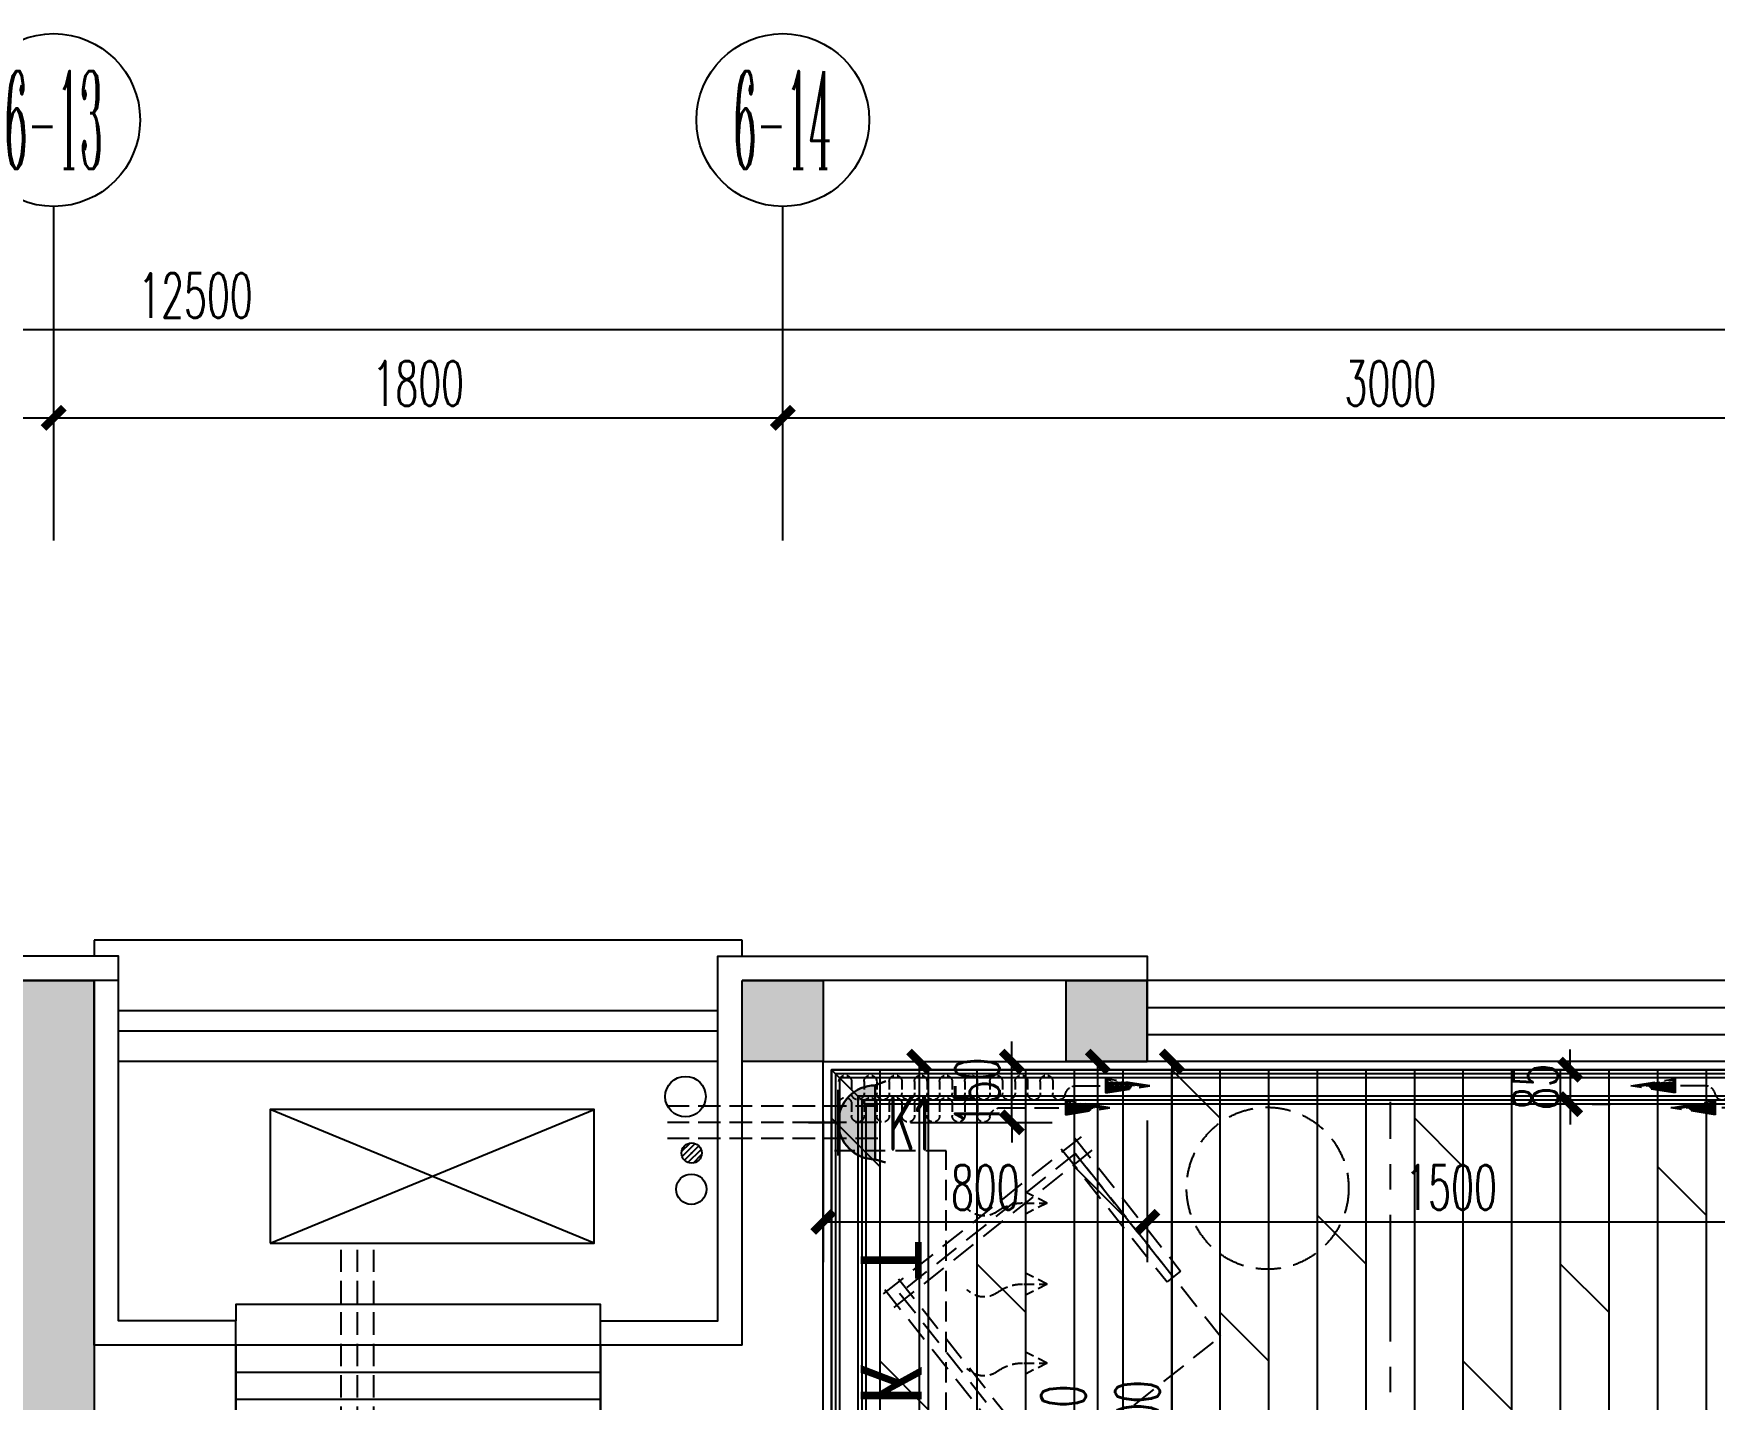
# Model space of a CAD drawing. Extents: x 184967 to 628822, y -100826 to 121332.
# Drawn here: x 206118 to 210267, y -16850 to -13478 of the extents above; entities that cross this region are included whole.
import ezdxf
from ezdxf.enums import TextEntityAlignment as Align

# ---------------------------------------------------------------- set-up
doc = ezdxf.new("R2010")
doc.units = 0
doc.header["$MEASUREMENT"] = 0
for name, pattern in [('CENTER-1', [10, 6.25, -1.25, 1.25, -1.25]), ('DASH', [0.35, 0.25, -0.1]), ('DASHED2', [0.375, 0.25, -0.125]), ('HIDDEN', [0.375, 0.25, -0.125])]:
    doc.linetypes.add(name, pattern=pattern)
for name, color, linetype in [('0-地面', 251, 'Continuous'), ('0-天花尺寸', 2, 'Continuous'), ('0-天花造型', 55, 'Continuous'), ('0-完成面', 47, 'Continuous'), ('0-标注', 83, 'Continuous'), ('20180314', 3, 'Continuous'), ('AXIS_TEXT', 7, 'Continuous'), ('KTIAO', 250, 'Continuous'), ('P10-活动家具', 55, 'DASH'), ('PUB_DIM', 3, 'Continuous'), ('PUB_HATCH', 7, 'Continuous'), ('T01-窗帘', 250, 'Continuous'), ('WALL', 145, 'Continuous'), ('WINDOW', 141, 'Continuous'), ('保温线', 235, 'Continuous'), ('定位标注', 2, 'Continuous'), ('家俱', 64, 'Continuous'), ('栏杆', 4, 'Continuous'), ('看线', 67, 'Continuous'), ('空调', 8, 'Continuous'), ('雨水管', 154, 'Continuous')]:
    doc.layers.add(name, color=color, linetype=linetype)
doc.layers.add('E-插座', color=60, linetype='Continuous', lineweight=30)
doc.styles.add('_TCH_AXIS', font='COMPLEX', dxfattribs={"bigfont": 'GBCBIG'})
doc.styles.add('COMPLEX', font='COMPLEX')
doc.styles.add('simplex.shx', font='archquik.shx', dxfattribs={"width": 0.7, "bigfont": '@extfont2.shx'})
doc.styles.add('尺寸标注', font='txt.shx', dxfattribs={"width": 0.6, "height": 110})
doc.styles.add('文字标注', font='')
doc.styles.get('文字标注').set_extended_font_data('SimSun')
doc.dimstyles.new('1-50', dxfattribs={"dimscale": 50, "dimtxt": 110, "dimasz": 1, "dimexe": 2, "dimexo": 2, "dimgap": 0.6, "dimtad": 1, "dimdec": 0, "dimrnd": 5, "dimtxsty": '尺寸标注', "dimblk": 'ARCHTICK', "dimcen": 2.5, "dimclrd": 251, "dimclre": 251, "dimclrt": 50, "dimadec": 0, "dimazin": 0, "dimtfac": 1, "dimtdec": 0, "dimtix": 1, "dimtmove": 2, "dimatfit": 3, "dimldrblk": 'DOT', "dimfxl": 0, "dimarcsym": 0})

# ---------------------------------------------------------------- blocks, each defined once
blk = doc.blocks.new('A$C2B9C41D5')
at = {"color": 250, "linetype": 'DASH', "lineweight": -2, "ltscale": 100}
for p, q in [((24.3, 787.5), (61.2, 787)), ((24.8, 826.3), (61.8, 825.8)), ((93, 786.4), (130, 785.9)), ((93.6, 825.2), (130.5, 824.7)), ((23.8, 748.6), (60.7, 748.2)), ((92.5, 747.6), (129.4, 747.1)), ((23.3, 709.8), (60.2, 709.3)), ((92, 708.8), (128.9, 708.3)), ((22.3, 632.2), (59.2, 631.7)), ((22.8, 671), (59.7, 670.5)), ((91, 631.1), (127.9, 630.6)), ((91.5, 669.9), (128.4, 669.5)), ((21.7, 593.4), (58.7, 592.9)), ((90.5, 592.3), (127.4, 591.8)), ((21.2, 554.6), (58.1, 554.1)), ((89.9, 553.5), (126.9, 553)), ((20.2, 477), (57.1, 476.5)), ((20.7, 515.8), (57.6, 515.3)), ((88.9, 475.9), (125.8, 475.4)), ((89.4, 514.7), (126.4, 514.2)), ((19.7, 438.2), (56.6, 437.7)), ((88.4, 437.1), (125.3, 436.6)), ((19.2, 399.4), (56.1, 398.9)), ((18.1, 321.8), (55.1, 321.3)), ((18.6, 360.6), (55.6, 360.1)), ((17.6, 282.9), (54.5, 282.5)), ((17.1, 244.1), (54, 243.6)), ((16.6, 205.3), (53.5, 204.8))]:
    blk.add_line(p, q, dxfattribs=at)
at = {"color": 250, "linetype": 'DASH', "lineweight": -2, "ltscale": 300}
for p, q in [((99.5, 365.1), (95, 27.8)), ((29, 133.6), (27.5, 21.8))]:
    blk.add_line(p, q, dxfattribs=at)
for points in [[(118.6, 164.6), (95, 27.8), (75, 165.2)], [(115.6, 162.1), (95.2, 43.8), (77.9, 162.6)], [(112.7, 159.7), (95.4, 59.7), (80.8, 160.1)], [(109.7, 157.2), (95.6, 75.6), (83.7, 157.5)], [(106.8, 154.7), (95.8, 91.5), (86.6, 155)], [(103.8, 152.3), (96.1, 107.4), (89.5, 152.5)], [(100.8, 149.8), (96.3, 123.4), (92.4, 149.9)], [(97.9, 147.4), (96.5, 139.3), (95.3, 147.4)], [(49.5, 41.9), (25.9, -94.8), (6, 42.5)], [(46.6, 39.5), (26.1, -78.9), (8.9, 40)], [(43.6, 37), (26.3, -63), (11.7, 37.4)], [(40.6, 34.6), (26.6, -47), (14.6, 34.9)], [(37.7, 32.1), (26.8, -31.1), (17.5, 32.4)], [(34.7, 29.6), (27, -15.2), (20.4, 29.8)], [(31.8, 27.2), (27.2, 0.7), (23.3, 27.3)], [(28.8, 24.7), (27.4, 16.6), (26.2, 24.8)]]:
    blk.add_lwpolyline(points, close=True, dxfattribs=at)
at = {"color": 250, "linetype": 'DASH', "lineweight": -2, "ltscale": 100}
for centre, radius, start, end in [((25.1, 845.7), 19.4, 89.2386, 269.2386), ((93.8, 844.6), 19.4, 89.2386, 269.2386), ((24.1, 768.1), 19.4, 89.2386, 269.2386), ((61.5, 806.4), 19.4, 269.2386, 89.2386), ((92.8, 767), 19.4, 89.2386, 269.2386), ((130.2, 805.3), 19.4, 269.2386, 89.2386), ((60.5, 728.8), 19.4, 269.2386, 89.2386), ((129.2, 727.7), 19.4, 269.2386, 89.2386), ((23, 690.4), 19.4, 89.2386, 269.2386), ((91.7, 689.3), 19.4, 89.2386, 269.2386), ((22, 612.8), 19.4, 89.2386, 269.2386), ((59.4, 651.1), 19.4, 269.2386, 89.2386), ((90.7, 611.7), 19.4, 89.2386, 269.2386), ((128.2, 650), 19.4, 269.2386, 89.2386), ((58.4, 573.5), 19.4, 269.2386, 89.2386), ((127.1, 572.4), 19.4, 269.2386, 89.2386), ((21, 535.2), 19.4, 89.2386, 269.2386), ((89.7, 534.1), 19.4, 89.2386, 269.2386), ((19.9, 457.6), 19.4, 89.2386, 269.2386), ((57.4, 495.9), 19.4, 269.2386, 89.2386), ((88.7, 456.5), 19.4, 89.2386, 269.2386), ((126.1, 494.8), 19.4, 269.2386, 89.2386), ((56.3, 418.3), 19.4, 269.2386, 89.2386), ((125.1, 417.2), 19.4, 278.8334, 89.2386), ((18.9, 380), 19.4, 89.2386, 269.2386), ((133.2, 364.7), 33.8, 98.8334, 179.2386), ((17.9, 302.3), 19.4, 89.2386, 269.2386), ((55.3, 340.7), 19.4, 269.2386, 89.2386), ((54.3, 263), 19.4, 269.2386, 89.2386), ((16.8, 224.7), 19.4, 89.2386, 269.2386), ((62.7, 133.1), 33.8, 100.2481, 179.2386), ((53.2, 185.4), 19.4, 280.2481, 89.2386)]:
    blk.add_arc(centre, radius, start, end, dxfattribs=at)
blk = doc.blocks.new('klj2')
at = {"linetype": 'HIDDEN', "ltscale": 100}
for p, q in [((144669, -224399.7), (144641.8, -224453.5)), ((144669, -224399.7), (144696.1, -224453.5)), ((144669, -224457.1), (144669, -224399.7)), ((144869.3, -224399.7), (144842.1, -224453.5)), ((144869.3, -224457.1), (144869.3, -224399.7)), ((144869.3, -224399.7), (144896.4, -224453.5)), ((145064.2, -224399.7), (145037, -224453.5)), ((145064.2, -224457.1), (145064.2, -224399.7)), ((145064.2, -224399.7), (145091.4, -224453.5)), ((145264.4, -224399.7), (145237.3, -224453.5)), ((145264.4, -224457.1), (145264.4, -224399.7)), ((145264.4, -224399.7), (145291.6, -224453.5))]:
    blk.add_line(p, q, dxfattribs=at)
at = {"linetype": 'DASHED2', "ltscale": 200}
blk.add_lwpolyline([(144521.7, -224649.3), (145393.7, -224649.3), (145393.7, -224932.3), (144521.7, -224932.3)], close=True, dxfattribs=at)
at = {"linetype": 'HIDDEN', "ltscale": 100}
for centre, radius, start, end in [((144569.8, -224461.7), 99.3, 324.4056, 2.6653), ((144770.1, -224461.7), 99.3, 324.4056, 2.6653), ((144965, -224461.7), 99.3, 324.4056, 2.6653), ((145165.3, -224461.7), 99.3, 324.4056, 2.6653), ((144694.2, -224555.8), 56.8, 140.2307, 227.1069), ((144894.5, -224555.8), 56.8, 140.2307, 227.1069), ((145089.4, -224555.8), 56.8, 140.2307, 227.1069), ((145289.7, -224555.8), 56.8, 140.2307, 227.1069)]:
    blk.add_arc(centre, radius, start, end, dxfattribs=at)
at = {"ltscale": 200, "insert": (145174, -224859.7), "char_height": 150, "attachment_point": 9, "style": '文字标注'}
blk.add_mtext('K  T', dxfattribs=at)
blk = doc.blocks.new('*U35')
at = {"color": 251, "linetype": 'DASH', "ltscale": 222}
blk.add_wipeout([(314457.6, -12724.7), (314457.6, -12434.7), (314377.6, -12434.7), (314377.6, -12724.7)], dxfattribs=at).dxf.layer = '空调'
at = {"layer": '空调', "color": 251, "linetype": 'DASH', "ltscale": 222}
for p, q in [((314377.6, -12839.7), (314377.6, -12319.7)), ((314457.6, -12839.7), (314457.6, -12319.7))]:
    blk.add_line(p, q, dxfattribs=at)
at = {"layer": '空调', "color": 250, "linetype": 'DASH', "ltscale": 222}
blk.add_line((314417.6, -12839.7), (314417.6, -12319.7), dxfattribs=at)
blk = doc.blocks.new('*U223')
at = {"layer": '0-天花造型', "color": 250, "linetype": 'ByBlock'}
for p, q in [((564977.2, -27962.6), (565062.2, -28047.6)), ((567737.2, -27962.6), (567652.2, -28047.6)), ((564977.2, -31922.6), (565062.2, -31837.6)), ((567737.2, -31922.6), (567652.2, -31837.6))]:
    blk.add_line(p, q, dxfattribs=at)
at = {"layer": '0-天花造型', "linetype": 'ByBlock'}
for points in [[(564977.2, -31922.6), (567737.2, -31922.6), (567737.2, -27962.6), (564977.2, -27962.6)], [(565062.2, -31837.6), (567652.2, -31837.6), (567652.2, -28047.6), (565062.2, -28047.6)]]:
    blk.add_lwpolyline(points, close=True, dxfattribs=at)
at = {"layer": '0-天花造型', "color": 250, "linetype": 'ByBlock'}
for points in [[(564987.2, -31912.6), (567727.2, -31912.6), (567727.2, -27972.6), (564987.2, -27972.6)], [(564997.2, -31902.6), (567717.2, -31902.6), (567717.2, -27982.6), (564997.2, -27982.6)], [(565042.2, -31857.6), (567672.2, -31857.6), (567672.2, -28027.6), (565042.2, -28027.6)], [(565052.2, -31847.6), (567662.2, -31847.6), (567662.2, -28037.6), (565052.2, -28037.6)]]:
    blk.add_lwpolyline(points, close=True, dxfattribs=at)
blk = doc.blocks.new('cc')
at = {"layer": 'E-插座'}
h = blk.add_hatch(color=60, dxfattribs=at)
edge = h.paths.add_edge_path()
edge.add_ellipse((454822.8, -194762.9), major_axis=(51.7, 51.7), ratio=1, start_angle=45.0973, end_angle=224.9032, ccw=False)
edge.add_line((454822.6, -194689.8), (454822.6, -194836.1))
at = {"layer": 'E-插座', "color": 60}
for p, q in [((454749.4, -194697.3), (454749.4, -194827.5)), ((454822.6, -194836.1), (454822.6, -194689.8)), ((454822.6, -194689.8), (454823.5, -194689.8)), ((454823.5, -194689.8), (454842.9, -194683.7)), ((454749.6, -194762.9), (454690.6, -194762.9)), ((454823.3, -194836.1), (454843.4, -194844.3))]:
    blk.add_line(p, q, dxfattribs=at)
at = {"layer": 'E-插座', "color": 60, "extrusion": (0, 0, -1)}
blk.add_ellipse((454822.8, -194762.9), major_axis=(51.7, 51.7), ratio=1, start_param=2.357884, end_param=5.496089, dxfattribs=at)
blk = doc.blocks.new('_ArchTick')
at = {"color": 0, "linetype": 'ByBlock', "const_width": 0.4}
blk.add_lwpolyline([(-0.5, -0.5), (0.5, 0.5)], dxfattribs=at)
blk = doc.blocks.new('*D144')
at = {"layer": '0-标注', "color": 251, "linetype": 'ByBlock', "lineweight": -2, "transparency": 16777216}
for p, q in [((209367.2, -16016.4), (208828, -16016.4)), ((208928, -16016.4), (208928, -17816.4)), ((209367.2, -17816.4), (208828, -17816.4))]:
    blk.add_line(p, q, dxfattribs=at)
at = {"layer": 'Defpoints', "color": 0, "linetype": 'ByBlock', "transparency": 16777216}
for p in [(209467.2, -16016.4), (208928, -17816.4), (209467.2, -17816.4)]:
    blk.add_point(p, dxfattribs=at)
at = {"layer": '0-标注', "color": 251, "linetype": 'ByBlock', "lineweight": -2, "transparency": 16777216, "xscale": 50, "yscale": 50, "zscale": 50}
for p, rotation in [((208928, -16016.4), 90), ((208928, -17816.4), 270)]:
    blk.add_blockref('_ArchTick', p, dxfattribs=dict(at, rotation=rotation))
at = {"layer": '0-标注', "color": 50, "linetype": 'ByBlock', "transparency": 16777216, "insert": (208843, -16916.4), "char_height": 110, "attachment_point": 5, "rotation": 90, "style": '尺寸标注'}
blk.add_mtext('1800', dxfattribs=at)
blk = doc.blocks.new('_Dot')
at = {"color": 0, "linetype": 'ByBlock', "lineweight": -2}
blk.add_line((-0.5, 0), (-1, 0), dxfattribs=at)
at = {"color": 0, "linetype": 'ByBlock', "const_width": 0.5}
blk.add_lwpolyline([(-0.25, 0, 1), (0.25, 0, 1)], format="xyb", close=True, dxfattribs=at)
blk = doc.blocks.new('fdgdfggfhrertrtrtrtr')
at = {"layer": 'P10-活动家具', "linetype": 'DASHED2', "ltscale": 250}
for p, q in [((35530.6, -19813.5), (35118.8, -19888.3)), ((35480.8, -19813.2), (35592.2, -20426.9)), ((35522.9, -19805.6), (35634.3, -20419.2)), ((35538.2, -19855.7), (35126.5, -19930.5)), ((35505.9, -19841.5), (35130.6, -19909.7)), ((35631.4, -20361.5), (35218.4, -20436.5)), ((35604.8, -20386.4), (35221.9, -20455.9)), ((35639, -20403.7), (35226, -20478.7)), ((35226, -20478.7), (35218.4, -20436.5))]:
    blk.add_line(p, q, dxfattribs=at)
blk.add_lwpolyline([(35505.9, -19841.5), (34938.4, -19944.6), (35037.3, -20489.4), (35604.8, -20386.4)], close=True, dxfattribs=at)
blk.add_circle((35305.1, -20764.6), 200, dxfattribs=at)
blk = doc.blocks.new('*D204')
at = {"layer": '0-天花尺寸', "color": 251, "linetype": 'ByBlock', "lineweight": -2, "transparency": 16777216}
for p, q in [((209911.1, -16036.4), (209911.1, -15986.4)), ((209911.1, -16036.4), (209911.1, -16121.4)), ((209965.7, -16036.4), (210011.1, -16036.4)), ((209911.1, -16121.4), (209911.1, -16171.4)), ((209965.7, -16121.4), (210011.1, -16121.4))]:
    blk.add_line(p, q, dxfattribs=at)
at = {"layer": 'Defpoints', "color": 0, "linetype": 'ByBlock', "transparency": 16777216}
for p in [(209865.7, -16036.4), (209865.7, -16121.4), (209911.1, -16121.4)]:
    blk.add_point(p, dxfattribs=at)
at = {"layer": '0-天花尺寸', "color": 251, "linetype": 'ByBlock', "lineweight": -2, "transparency": 16777216, "xscale": 50, "yscale": 50, "zscale": 50}
for p, rotation in [((209911.1, -16036.4), 270), ((209911.1, -16121.4), 90)]:
    blk.add_blockref('_ArchTick', p, dxfattribs=dict(at, rotation=rotation))
at = {"layer": '0-天花尺寸', "color": 50, "linetype": 'ByBlock', "transparency": 16777216, "insert": (209826.1, -16078.9), "char_height": 110, "attachment_point": 5, "rotation": 90, "style": '尺寸标注'}
blk.add_mtext('85', dxfattribs=at)
blk = doc.blocks.new('1KT')
at = {"layer": 'KTIAO'}
blk.add_lwpolyline([(233685.8, 191584), (232885.8, 191584), (232885.8, 191914), (233685.8, 191914)], close=True, dxfattribs=at)
for points in [[(232885.8, 191584), (233685.8, 191914)], [(233685.8, 191584), (232885.8, 191914)]]:
    blk.add_lwpolyline(points, dxfattribs=at)
blk = doc.blocks.new('$lvtry$00000171')
for p, q in [((-74, 11), (-11, 74)), ((-70, -27), (27, 70)), ((-53, -53), (53, 53)), ((-27, -70), (70, 27)), ((11, -74), (74, -11))]:
    blk.add_line(p, q)
blk.add_circle((0, 0), 75)
blk.add_point((0, 0))
blk = doc.blocks.new('$WINLIB2D$00000001')
at = {"color": 0}
for points in [[(-0.5, 0.5), (-0.5, -0.5)], [(-0.5, 0.5), (0.5, 0.5)], [(0.5, -0.5), (0.5, 0.5)], [(0.5, 0.1667), (-0.5, 0.1667)], [(0.5, -0.1667), (-0.5, -0.1667)], [(-0.5, -0.5), (0.5, -0.5)]]:
    blk.add_lwpolyline(points, dxfattribs=at)
blk = doc.blocks.new('_AXISO')
blk.add_circle((0, 0), 0.5)
at = {"layer": 'AXIS_TEXT', "style": 'COMPLEX', "width": 1.041667}
blk.add_attdef('A', text='', height=0.56, dxfattribs=at).set_placement((-0.25, -0.28), (0.25, -0.28), align=Align.FIT)
blk = doc.blocks.new('*D245')
at = {"layer": 'Defpoints', "color": 0, "linetype": 'ByBlock', "transparency": 16777216}
for p in [(206167.2, -14427), (202567.2, -14729.9), (206167.2, -14729.9)]:
    blk.add_point(p, dxfattribs=at)
at = {"layer": 'PUB_DIM', "color": 251, "lineweight": -2, "transparency": 16777216}
for p, q in [((202567.2, -14629.9), (202567.2, -14327)), ((206167.2, -14629.9), (206167.2, -14327)), ((202567.2, -14427), (206167.2, -14427))]:
    blk.add_line(p, q, dxfattribs=at)
at = {"layer": 'PUB_DIM', "color": 251, "linetype": 'ByBlock', "lineweight": -2, "transparency": 16777216, "xscale": 50, "yscale": 50, "zscale": 50, "rotation": 180}
blk.add_blockref('_ArchTick', (202567.2, -14427), dxfattribs=at)
at = {"layer": 'PUB_DIM', "color": 251, "linetype": 'ByBlock', "lineweight": -2, "transparency": 16777216, "xscale": 50, "yscale": 50, "zscale": 50}
blk.add_blockref('_ArchTick', (206167.2, -14427), dxfattribs=at)
at = {"layer": 'PUB_DIM', "color": 50, "linetype": 'ByBlock', "transparency": 16777216, "insert": (204367.2, -14342), "char_height": 110, "attachment_point": 5, "style": '尺寸标注'}
blk.add_mtext('3600', dxfattribs=at)
blk = doc.blocks.new('*D246')
at = {"layer": 'Defpoints', "color": 0, "linetype": 'ByBlock', "transparency": 16777216}
for p in [(207967.2, -14427), (206167.2, -14729.9), (207967.2, -14729.9)]:
    blk.add_point(p, dxfattribs=at)
at = {"layer": 'PUB_DIM', "color": 251, "lineweight": -2, "transparency": 16777216}
for p, q in [((206167.2, -14629.9), (206167.2, -14327)), ((207967.2, -14629.9), (207967.2, -14327)), ((206167.2, -14427), (207967.2, -14427))]:
    blk.add_line(p, q, dxfattribs=at)
at = {"layer": 'PUB_DIM', "color": 251, "linetype": 'ByBlock', "lineweight": -2, "transparency": 16777216, "xscale": 50, "yscale": 50, "zscale": 50, "rotation": 180}
blk.add_blockref('_ArchTick', (206167.2, -14427), dxfattribs=at)
at = {"layer": 'PUB_DIM', "color": 251, "linetype": 'ByBlock', "lineweight": -2, "transparency": 16777216, "xscale": 50, "yscale": 50, "zscale": 50}
blk.add_blockref('_ArchTick', (207967.2, -14427), dxfattribs=at)
at = {"layer": 'PUB_DIM', "color": 50, "linetype": 'ByBlock', "transparency": 16777216, "insert": (207067.2, -14342), "char_height": 110, "attachment_point": 5, "style": '尺寸标注'}
blk.add_mtext('1800', dxfattribs=at)
blk = doc.blocks.new('*D247')
at = {"layer": 'Defpoints', "color": 0, "linetype": 'ByBlock', "transparency": 16777216}
for p in [(210967.2, -14427), (207967.2, -14729.9), (210967.2, -14729.9)]:
    blk.add_point(p, dxfattribs=at)
at = {"layer": 'PUB_DIM', "color": 251, "lineweight": -2, "transparency": 16777216}
for p, q in [((207967.2, -14629.9), (207967.2, -14327)), ((210967.2, -14629.9), (210967.2, -14327)), ((207967.2, -14427), (210967.2, -14427))]:
    blk.add_line(p, q, dxfattribs=at)
at = {"layer": 'PUB_DIM', "color": 251, "linetype": 'ByBlock', "lineweight": -2, "transparency": 16777216, "xscale": 50, "yscale": 50, "zscale": 50, "rotation": 180}
blk.add_blockref('_ArchTick', (207967.2, -14427), dxfattribs=at)
at = {"layer": 'PUB_DIM', "color": 251, "linetype": 'ByBlock', "lineweight": -2, "transparency": 16777216, "xscale": 50, "yscale": 50, "zscale": 50}
blk.add_blockref('_ArchTick', (210967.2, -14427), dxfattribs=at)
at = {"layer": 'PUB_DIM', "color": 50, "linetype": 'ByBlock', "transparency": 16777216, "insert": (209467.2, -14342), "char_height": 110, "attachment_point": 5, "style": '尺寸标注'}
blk.add_mtext('3000', dxfattribs=at)
blk = doc.blocks.new('*D249')
at = {"layer": 'Defpoints', "color": 0, "linetype": 'ByBlock', "transparency": 16777216}
for p in [(200267.2, -14210), (200267.2, -14729.9), (212767.2, -14729.9)]:
    blk.add_point(p, dxfattribs=at)
at = {"layer": 'PUB_DIM', "color": 251, "lineweight": -2, "transparency": 16777216}
for p, q in [((200267.2, -14460), (200267.2, -14110)), ((212767.2, -14460), (212767.2, -14110)), ((212767.2, -14210), (200267.2, -14210))]:
    blk.add_line(p, q, dxfattribs=at)
at = {"layer": 'PUB_DIM', "color": 251, "linetype": 'ByBlock', "lineweight": -2, "transparency": 16777216, "xscale": 50, "yscale": 50, "zscale": 50, "rotation": 180}
blk.add_blockref('_ArchTick', (200267.2, -14210), dxfattribs=at)
at = {"layer": 'PUB_DIM', "color": 251, "linetype": 'ByBlock', "lineweight": -2, "transparency": 16777216, "xscale": 50, "yscale": 50, "zscale": 50}
blk.add_blockref('_ArchTick', (212767.2, -14210), dxfattribs=at)
at = {"layer": 'PUB_DIM', "color": 50, "linetype": 'ByBlock', "transparency": 16777216, "insert": (206517.2, -14125), "char_height": 110, "attachment_point": 5, "style": '尺寸标注'}
blk.add_mtext('12500', dxfattribs=at)
blk = doc.blocks.new('*D312')
at = {"layer": 'Defpoints', "color": 0, "linetype": 'ByBlock', "transparency": 16777216}
for p in [(208067.2, -16016.4), (208532.6, -16016.4), (208067.2, -16166.4)]:
    blk.add_point(p, dxfattribs=at)
at = {"layer": 'E-插座', "color": 251, "lineweight": -2, "transparency": 16777216}
for p, q in [((208532.6, -16016.4), (208532.6, -15966.4)), ((208282.6, -16016.4), (208632.6, -16016.4)), ((208532.6, -16166.4), (208532.6, -16016.4)), ((208282.6, -16166.4), (208632.6, -16166.4)), ((208532.6, -16166.4), (208532.6, -16216.4))]:
    blk.add_line(p, q, dxfattribs=at)
at = {"layer": 'E-插座', "color": 251, "linetype": 'ByBlock', "lineweight": -2, "transparency": 16777216, "xscale": 50, "yscale": 50, "zscale": 50}
for p, rotation in [((208532.6, -16016.4), 270), ((208532.6, -16166.4), 90)]:
    blk.add_blockref('_ArchTick', p, dxfattribs=dict(at, rotation=rotation))
at = {"layer": 'E-插座', "color": 50, "linetype": 'ByBlock', "transparency": 16777216, "insert": (208447.6, -16091.4), "char_height": 110, "attachment_point": 5, "rotation": 90, "style": '尺寸标注'}
blk.add_mtext('150', dxfattribs=at)
blk = doc.blocks.new('*D313')
at = {"layer": 'Defpoints', "color": 0, "linetype": 'ByBlock', "transparency": 16777216}
for p in [(208282.6, -16016.4), (208745.1, -16016.4), (208655.1, -17837.7, 406.9)]:
    blk.add_point(p, dxfattribs=at)
at = {"layer": 'E-插座', "color": 251, "lineweight": -2, "transparency": 16777216}
for p, q in [((208495.1, -16016.4), (208845.1, -16016.4)), ((208745.1, -17837.7), (208745.1, -16016.4)), ((208697.5, -17837.7), (208845.1, -17837.7))]:
    blk.add_line(p, q, dxfattribs=at)
at = {"layer": 'E-插座', "color": 251, "linetype": 'ByBlock', "lineweight": -2, "transparency": 16777216, "xscale": 50, "yscale": 50, "zscale": 50}
for p, rotation in [((208745.1, -16016.4), 90), ((208745.1, -17837.7), 270)]:
    blk.add_blockref('_ArchTick', p, dxfattribs=dict(at, rotation=rotation))
at = {"layer": 'E-插座', "color": 50, "linetype": 'ByBlock', "transparency": 16777216, "insert": (208660.1, -16927.1), "char_height": 110, "attachment_point": 5, "rotation": 90, "style": '尺寸标注'}
blk.add_mtext('1820', dxfattribs=at)
blk = doc.blocks.new('*D335')
at = {"layer": 'Defpoints', "color": 0, "linetype": 'ByBlock', "transparency": 16777216}
for p in [(208067.2, -16016.4), (208867.2, -16016.4), (208867.2, -16412)]:
    blk.add_point(p, dxfattribs=at)
at = {"layer": '定位标注', "color": 251, "lineweight": -2, "transparency": 16777216}
for p, q in [((208067.2, -16162), (208067.2, -16512)), ((208867.2, -16162), (208867.2, -16512)), ((208067.2, -16412), (208867.2, -16412))]:
    blk.add_line(p, q, dxfattribs=at)
at = {"layer": '定位标注', "color": 251, "linetype": 'ByBlock', "lineweight": -2, "transparency": 16777216, "xscale": 50, "yscale": 50, "zscale": 50, "rotation": 180}
blk.add_blockref('_ArchTick', (208067.2, -16412), dxfattribs=at)
at = {"layer": '定位标注', "color": 251, "linetype": 'ByBlock', "lineweight": -2, "transparency": 16777216, "xscale": 50, "yscale": 50, "zscale": 50}
blk.add_blockref('_ArchTick', (208867.2, -16412), dxfattribs=at)
at = {"layer": '定位标注', "color": 50, "linetype": 'ByBlock', "transparency": 16777216, "insert": (208467.2, -16327), "char_height": 110, "attachment_point": 5, "style": '尺寸标注'}
blk.add_mtext('800', dxfattribs=at)
blk = doc.blocks.new('*D336')
at = {"layer": 'Defpoints', "color": 0, "linetype": 'ByBlock', "transparency": 16777216}
for p in [(208867.2, -16016.4), (210367.2, -16016.4), (210367.2, -16412)]:
    blk.add_point(p, dxfattribs=at)
at = {"layer": '定位标注', "color": 251, "lineweight": -2, "transparency": 16777216}
for p, q in [((208867.2, -16162), (208867.2, -16512)), ((210367.2, -16162), (210367.2, -16512)), ((208867.2, -16412), (210367.2, -16412))]:
    blk.add_line(p, q, dxfattribs=at)
at = {"layer": '定位标注', "color": 251, "linetype": 'ByBlock', "lineweight": -2, "transparency": 16777216, "xscale": 50, "yscale": 50, "zscale": 50, "rotation": 180}
blk.add_blockref('_ArchTick', (208867.2, -16412), dxfattribs=at)
at = {"layer": '定位标注', "color": 251, "linetype": 'ByBlock', "lineweight": -2, "transparency": 16777216, "xscale": 50, "yscale": 50, "zscale": 50}
blk.add_blockref('_ArchTick', (210367.2, -16412), dxfattribs=at)
at = {"layer": '定位标注', "color": 50, "linetype": 'ByBlock', "transparency": 16777216, "insert": (209617.2, -16327), "char_height": 110, "attachment_point": 5, "style": '尺寸标注'}
blk.add_mtext('1500', dxfattribs=at)
blk = doc.blocks.new('*D437')
at = {"layer": 'Defpoints', "color": 0, "linetype": 'ByBlock', "transparency": 16777216}
for p in [(208067.2, -16016.4), (208067.2, -20016.4), (208303.6, -20016.4)]:
    blk.add_point(p, dxfattribs=at)
at = {"layer": '定位标注', "color": 251, "lineweight": -2, "transparency": 16777216}
for p, q in [((208167.2, -16016.4), (208403.6, -16016.4)), ((208303.6, -16016.4), (208303.6, -20016.4)), ((208167.2, -20016.4), (208403.6, -20016.4))]:
    blk.add_line(p, q, dxfattribs=at)
at = {"layer": '定位标注', "color": 251, "linetype": 'ByBlock', "lineweight": -2, "transparency": 16777216, "xscale": 50, "yscale": 50, "zscale": 50}
for p, rotation in [((208303.6, -16016.4), 90), ((208303.6, -20016.4), 270)]:
    blk.add_blockref('_ArchTick', p, dxfattribs=dict(at, rotation=rotation))
at = {"layer": '定位标注', "color": 50, "linetype": 'ByBlock', "transparency": 16777216, "insert": (208218.6, -18016.4), "char_height": 110, "attachment_point": 5, "rotation": 90, "style": '尺寸标注'}
blk.add_mtext('4000', dxfattribs=at)

msp = doc.modelspace()

# ---------------------------------------------------------------- hatches: boundary and pattern name
at = {"layer": 'PUB_HATCH'}
h = msp.add_hatch(color=8, dxfattribs=at)
h.dxf.hatch_style = 1
h.paths.add_polyline_path([(205417.2, -15816.4), (206267.2, -15816.4), (206267.2, -18716.4), (206067.2, -18716.4), (206067.2, -16016.4), (205417.2, -16016.4)])
h = msp.add_hatch(color=8, dxfattribs=at)
h.dxf.hatch_style = 1
h.paths.add_polyline_path([(207867.2, -15816.4), (208067.2, -15816.4), (208067.2, -16016.4), (207867.2, -16016.4)])
h = msp.add_hatch(color=8, dxfattribs=at)
h.dxf.hatch_style = 1
h.paths.add_polyline_path([(208667.2, -15816.4), (208867.2, -15816.4), (208867.2, -16016.4), (208667.2, -16016.4)])

# ---------------------------------------------------------------- linework, layer by layer
at = {"layer": '0-完成面', "linetype": 'ByBlock'}
msp.add_lwpolyline([(208167.2, -19996.4), (208087.2, -19996.4), (208087.2, -16036.4), (210847.2, -16036.4), (210847.2, -19996.4), (209067.2, -19996.4)], dxfattribs=at)
at = {"layer": '0-标注', "color": 1, "linetype": 'CENTER-1', "ltscale": 50}
msp.add_line((209467.2, -19207.4), (209467.2, -16116), dxfattribs=at)
at = {"layer": 'KTIAO'}
msp.add_circle((207741.4, -16331.5), 37.5, dxfattribs=at)
at = {"layer": 'PUB_DIM', "color": 47}
for p, q in [((206167.2, -14729.9), (206167.2, -13905)), ((207967.2, -14729.9), (207967.2, -13905))]:
    msp.add_line(p, q, dxfattribs=at)
at = {"layer": 'WALL'}
for p, q in [((206267.2, -15816.4), (205417.2, -15816.4)), ((206267.2, -16716.4), (206267.2, -15816.4)), ((208867.2, -15816.4), (207867.2, -15816.4)), ((208867.2, -16016.4), (208867.2, -15816.4)), ((208067.2, -16016.4), (208867.2, -16016.4)), ((206617.2, -16716.4), (206267.2, -16716.4)), ((206617.2, -16916.4), (206617.2, -16716.4)), ((207867.2, -16716.4), (207517.2, -16716.4)), ((207517.2, -16716.4), (207517.2, -16916.4)), ((208067.2, -20016.4), (208067.2, -16816.4))]:
    msp.add_line(p, q, dxfattribs=at)
msp.add_lwpolyline([(205417.2, -16016.4), (205417.2, -15816.4), (206267.2, -15816.4), (206267.2, -18716.4), (206067.2, -18716.4), (206067.2, -16016.4), (205417.2, -16016.4)], dxfattribs=at)
for points in [[(207867.2, -15816.4), (208067.2, -15816.4), (208067.2, -16016.4), (207867.2, -16016.4)], [(208667.2, -15816.4), (208867.2, -15816.4), (208867.2, -16016.4), (208667.2, -16016.4)]]:
    msp.add_lwpolyline(points, close=True, dxfattribs=at)
at = {"layer": '保温线'}
for points in [[(206617.2, -16716.4), (206617.2, -16656.4), (206327.2, -16656.4), (206327.2, -15756.4), (205417.2, -15756.4), (205417.2, -15816.4)], [(206617.2, -16716.4), (206617.2, -16656.4), (206327.2, -16656.4), (206327.2, -15816.4), (206267.2, -15816.4)]]:
    msp.add_lwpolyline(points, dxfattribs=at)
at = {"layer": '栏杆'}
for p, q in [((207807.2, -15891.4), (206327.2, -15891.4)), ((207807.2, -15941.4), (206327.2, -15941.4))]:
    msp.add_line(p, q, dxfattribs=at)
at = {"layer": '看线'}
for p, q in [((207867.2, -15716.4), (206267.2, -15716.4)), ((206267.2, -15716.4), (206267.2, -15756.4)), ((207867.2, -15756.4), (207867.2, -15716.4)), ((207807.2, -16016.4), (206327.2, -16016.4))]:
    msp.add_line(p, q, dxfattribs=at)

# ---------------------------------------------------------------- block references
at = {"layer": 'P10-活动家具', "xscale": -1, "rotation": 270}
msp.add_blockref('klj2', (433019.6, -161630.1), dxfattribs=at)
at = {"layer": 'PUB_DIM'}
ref = msp.add_blockref('_AXISO', (206167.2, -13691.7), dxfattribs=dict(at, xscale=426.6560000000001, yscale=426.6560000000001, zscale=426.6560000000001))
ref.add_attrib('A', '6-13', dxfattribs={"layer": 'AXIS_TEXT', "height": 241.35, "style": '_TCH_AXIS', "width": 0.28}).set_placement((206046.6, -13812.3), (206287.9, -13812.3), align=Align.FIT)
ref = msp.add_blockref('_AXISO', (207967.2, -13691.7), dxfattribs=dict(at, xscale=426.6560000000001, yscale=426.6560000000001, zscale=426.6560000000001))
ref.add_attrib('A', '6-14', dxfattribs={"layer": 'AXIS_TEXT', "height": 241.35, "style": '_TCH_AXIS', "width": 0.272727}).set_placement((207846.6, -13812.3), (208087.9, -13812.3), align=Align.FIT)
at = {"layer": 'T01-窗帘', "extrusion": (0, 0, -1), "yscale": 0.7999999999029079, "zscale": -0.7999999999029079}
for p, xscale, rotation in [((-208798.2, -16054.5), 0.7999999999029079, 270.7609424621634), ((-210136.3, -16054.5), -0.7999999999029079, 89.23905753783654)]:
    msp.add_blockref('A$C2B9C41D5', p, dxfattribs=dict(at, xscale=xscale, rotation=rotation))
at = {"layer": 'WINDOW', "xscale": 1500, "yscale": -200, "zscale": 1500, "rotation": 179.9999999998177}
msp.add_blockref('$WINLIB2D$00000001', (209617.2, -15916.4), dxfattribs=at)
at = {"layer": '空调', "color": 1, "extrusion": (0, 0, -1), "zscale": -1}
msp.add_blockref('*U35', (-521334.8, -4161.8), dxfattribs=at)

# ---------------------------------------------------------------- texts
at = {"layer": 'E-插座', "style": 'simplex.shx', "width": 0.7}
msp.add_text('K1', height=135, dxfattribs=at).set_placement((208226.4, -16236.7))

# ---------------------------------------------------------------- dimensions: what is measured, and where the dimension line sits
at = {"layer": '0-天花尺寸', "linetype": 'ByBlock'}
dim = msp.add_linear_dim(base=(209911.1, -16121.4), p1=(209865.7, -16036.4), p2=(209865.7, -16121.4), angle=90, dimstyle='1-50', dxfattribs=at)
dim.commit()
dim.dimension.update_dxf_attribs({"geometry": '*D204', "text_midpoint": (209826.1, -16078.9)})
at = {"layer": '0-标注', "linetype": 'ByBlock'}
dim = msp.add_aligned_dim(p1=(209467.2, -16016.4, -6.9), p2=(209467.2, -17816.4, -6.9), distance=-539.3, dimstyle='1-50', dxfattribs=at)
dim.commit()
dim.dimension.update_dxf_attribs({"geometry": '*D144', "text_midpoint": (208843, -16916.4, -6.9)})
at = {"layer": 'E-插座', "color": 1, "linetype": 'ByBlock'}
dim = msp.add_linear_dim(base=(208745.1, -16016.4), p1=(208655.1, -17837.7, 406.9), p2=(208282.6, -16016.4), angle=90, dimstyle='1-50', override={"dimfxl": 5, "dimfxlon": 1}, dxfattribs=at)
dim.commit()
dim.dimension.update_dxf_attribs({"geometry": '*D313', "text_midpoint": (208660.1, -16927.1)})
at = {"layer": 'PUB_DIM', "linetype": 'ByBlock'}
for base, p1, p2, picture, middle in [((200267.2, -14210), (212767.2, -14729.9), (200267.2, -14729.9), '*D249', (206517.2, -14125)), ((206167.2, -14427), (202567.2, -14729.9), (206167.2, -14729.9), '*D245', (204367.2, -14342)), ((207967.2, -14427), (206167.2, -14729.9), (207967.2, -14729.9), '*D246', (207067.2, -14342)), ((210967.2, -14427), (207967.2, -14729.9), (210967.2, -14729.9), '*D247', (209467.2, -14342))]:
    dim = msp.add_linear_dim(base=base, p1=p1, p2=p2, dimstyle='1-50', override={"dimfxl": 5, "dimfxlon": 1}, dxfattribs=at)
    dim.commit()
    dim.dimension.update_dxf_attribs({"geometry": picture, "text_midpoint": middle})
at = {"layer": '定位标注', "color": 1, "linetype": 'ByBlock'}
dim = msp.add_linear_dim(base=(210367.2, -16412), p1=(208867.2, -16016.4), p2=(210367.2, -16016.4), dimstyle='1-50', override={"dimfxl": 5, "dimfxlon": 1}, dxfattribs=at)
dim.commit()
dim.dimension.update_dxf_attribs({"geometry": '*D336', "text_midpoint": (209617.2, -16327)})

# ---------------------------------------------------------------- next in the draw order: linework, layer by layer
at = {"layer": '看线'}
msp.add_lwpolyline([(207517.2, -16656.4), (207517.2, -16616.4), (206617.2, -16616.4), (206617.2, -16656.4)], dxfattribs=at)

# ---------------------------------------------------------------- next in the draw order: block references
at = {"layer": 'KTIAO', "extrusion": (0, 0, -1), "zscale": -1}
msp.add_blockref('1KT', (-440387.4, -208048.3), dxfattribs=at)
at = {"layer": 'WINDOW', "xscale": 900, "yscale": 200, "zscale": 900, "rotation": 180.0000000000519}
msp.add_blockref('$WINLIB2D$00000001', (207067.2, -16816.4), dxfattribs=at)
at = {"layer": '空调', "color": 1, "extrusion": (0, 0, -1), "zscale": -1, "rotation": 270}
msp.add_blockref('*U35', (-195362.6, 298251.2), dxfattribs=at)

# ---------------------------------------------------------------- next in the draw order: hatches: boundary and pattern name
at = {"layer": '0-地面'}
h = msp.add_hatch(dxfattribs=at)
h.set_pattern_fill('DOLMIT', color=250, scale=480, angle=90)
h.set_pattern_definition([(90, (208087.23, -19996.43), (-120, 7e-15), []), (135, (208087.23, -19996.43), (-240, -240), [169.706, -339.41])])
h.paths.add_polyline_path([(208087.2, -16036.4), (210847.2, -16036.4), (210847.2, -19996.4), (208087.2, -19996.4)])

# ---------------------------------------------------------------- next in the draw order: linework, layer by layer
at = {"layer": 'WALL'}
for p, q in [((207867.2, -16716.4), (207867.2, -15816.4)), ((208067.2, -16816.4), (208067.2, -16016.4))]:
    msp.add_line(p, q, dxfattribs=at)
at = {"layer": '保温线'}
msp.add_lwpolyline([(207517.2, -16716.4), (207517.2, -16656.4), (207807.2, -16656.4), (207807.2, -15756.4), (208867.2, -15756.4), (208867.2, -15816.4)], dxfattribs=at)
at = {"layer": '雨水管'}
msp.add_circle((207727, -16102.9), 50, dxfattribs=at)

# ---------------------------------------------------------------- next in the draw order: block references
at = {"layer": '0-天花造型', "linetype": 'ByBlock'}
msp.add_blockref('*U223', (-356889.9, 11926.2), dxfattribs=at)
at = {"layer": '20180314', "linetype": 'ByBlock', "ltscale": 0.02, "rotation": 118.1603103725876}
msp.add_blockref('fdgdfggfhrertrtrtrtr', (207519.4, -57254.9, -6.6), dxfattribs=at)
at = {"layer": 'E-插座', "extrusion": (0, 0, -1), "xscale": 1.249999926402159, "yscale": 1.249999926402159, "zscale": -1.249999926402159, "rotation": 180.000501488677}
msp.add_blockref('cc', (360335, -259615.1), dxfattribs=at)
at = {"layer": '家俱', "extrusion": (0, 0, -1), "xscale": -0.3333333333333333, "yscale": 0.3333333333333333, "zscale": -0.3333333333333333}
msp.add_blockref('$lvtry$00000171', (-207742.2, -16242.1), dxfattribs=at)

# ---------------------------------------------------------------- next in the draw order: dimensions: what is measured, and where the dimension line sits
at = {"layer": 'E-插座', "color": 1, "linetype": 'ByBlock'}
dim = msp.add_linear_dim(base=(208532.6, -16016.4), p1=(208067.2, -16166.4), p2=(208067.2, -16016.4), angle=90, dimstyle='1-50', override={"dimfxl": 5, "dimfxlon": 1}, dxfattribs=at)
dim.commit()
dim.dimension.update_dxf_attribs({"geometry": '*D312', "text_midpoint": (208447.6, -16091.4)})
at = {"layer": '定位标注', "color": 1, "linetype": 'ByBlock'}
dim = msp.add_linear_dim(base=(208867.2, -16412), p1=(208067.2, -16016.4), p2=(208867.2, -16016.4), dimstyle='1-50', override={"dimfxl": 5, "dimfxlon": 1}, dxfattribs=at)
dim.commit()
dim.dimension.update_dxf_attribs({"geometry": '*D335', "text_midpoint": (208467.2, -16327)})
dim = msp.add_linear_dim(base=(208303.6, -20016.4), p1=(208067.2, -16016.4), p2=(208067.2, -20016.4), angle=90, dimstyle='1-50', override={"dimfxl": 5, "dimfxlon": 1}, dxfattribs=at)
dim.commit()
dim.dimension.update_dxf_attribs({"geometry": '*D437', "text_midpoint": (208218.6, -18016.4)})

doc.saveas('drawing.dxf')
